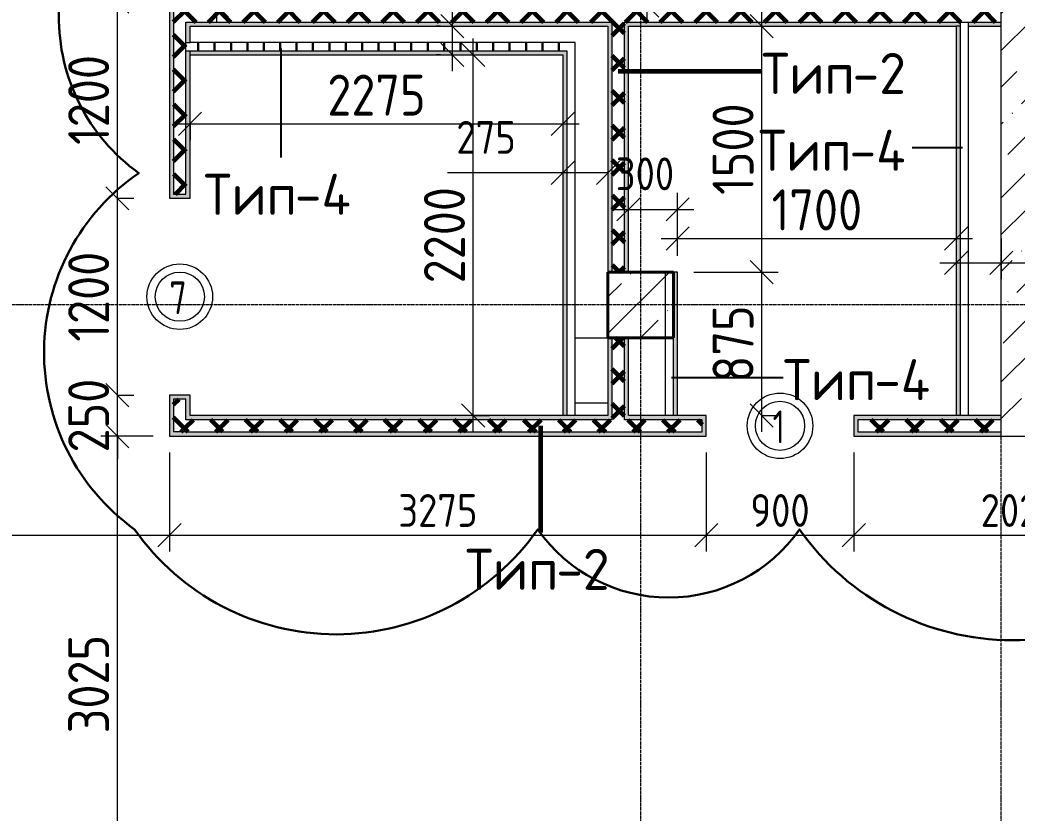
# Model space of a CAD drawing. Header units: millimetres. Extents: x -60946 to 138510, y -262288 to 24501.
# Drawn here: x 36022 to 42106, y -97643 to -92807 of the extents above; entities that cross this region are included whole.
import ezdxf

# ---------------------------------------------------------------- set-up
doc = ezdxf.new("R2010")
doc.units = ezdxf.units.MM
doc.linetypes.add('ADSK_Линия сетки', pattern=[25, 20, -2.5, 0, -2.5])
for name, color, linetype, lineweight in [('2)Тип-2', 3, 'Continuous', 60), ('Марки дверей', 7, 'Continuous', 20), ('Несущие колонны', 7, 'Continuous', 18), ('Оси', 7, 'Continuous', 9), ('Перекрытие', 7, 'Continuous', 18), ('Размеры', 7, 'Continuous', 9), ('Стены внутренние', 7, 'Continuous', 18), ('Стены наружные', 7, 'Continuous', 18), ('Стены штриховка', 7, 'Continuous', 9)]:
    doc.layers.add(name, color=color, linetype=linetype, lineweight=lineweight)
doc.layers.add('2)Тип-4', color=7, linetype='Continuous', lineweight=30, true_color=0x0080c0)
doc.styles.add('GOST Common_2', font='', dxfattribs={"width": 0.9, "height": 250})
doc.styles.add('GOST Common_3', font='', dxfattribs={"width": 0.9, "height": 200})
doc.styles.add('GOST Common_4', font='', dxfattribs={"height": 250})
doc.styles.add('GOST Common_B', font='', dxfattribs={"width": 0.8, "height": 200})
doc.styles.get('GOST Common_2').set_extended_font_data('GOST Common')
doc.styles.get('GOST Common_3').set_extended_font_data('GOST Common')
doc.styles.get('GOST Common_4').set_extended_font_data('GOST Common')
doc.styles.get('GOST Common_B').set_extended_font_data('GOST Common', bold=True)
doc.dimstyles.new('ADSK_Основной_2_0', dxfattribs={"dimscale": 304.8, "dimtxt": 201.142999, "dimasz": 0.463911, "dimexe": 0.328084, "dimexo": 0.328084, "dimgap": 0.164042, "dimtad": 1, "dimdec": 3, "dimrnd": 0.001, "dimdsep": 46, "dimtxsty": 'GOST Common_3', "dimblk1": 'OBLIQUE', "dimblk2": 'OBLIQUE', "dimsah": 1, "dimcen": 0.09, "dimdle": 0.328084, "dimazin": 2, "dimtfac": 1, "dimtdec": 4, "dimtix": 1, "dimtmove": 0, "dimatfit": 3, "dimfxl": 1, "dimtvp": 1, "dimtolj": 1, "dimtzin": 0, "dimlwd": 20, "dimlwe": 20, "dimarcsym": 2})
doc.dimstyles.new('ADSK_Основной_2_0_2', dxfattribs={"dimscale": 304.8, "dimtxt": 201.142999, "dimasz": 0.463911, "dimexe": 0.328084, "dimexo": 0.328084, "dimgap": 0.164042, "dimtad": 1, "dimdec": 3, "dimrnd": 0.001, "dimdsep": 46, "dimtxsty": 'GOST Common_3', "dimblk1": 'OBLIQUE', "dimblk2": 'OBLIQUE', "dimsah": 1, "dimcen": 0.09, "dimdle": 0.328084, "dimazin": 2, "dimtfac": 1, "dimtdec": 4, "dimtix": 1, "dimtmove": 0, "dimatfit": 3, "dimfxl": 1, "dimtvp": 1, "dimtolj": 1, "dimtzin": 0, "dimlwd": 20, "dimlwe": 20, "dimarcsym": 2})
doc.dimstyles.new('ADSK_Основной_2_0_3', dxfattribs={"dimscale": 304.8, "dimtxt": 201.142999, "dimasz": 0.463911, "dimexe": 0.328084, "dimexo": 0.328084, "dimgap": 0.164042, "dimtad": 1, "dimdec": 3, "dimrnd": 0.001, "dimdsep": 46, "dimtxsty": 'GOST Common_2', "dimblk1": 'OBLIQUE', "dimblk2": 'OBLIQUE', "dimsah": 1, "dimcen": 0.09, "dimdle": 0.328084, "dimazin": 2, "dimtfac": 1, "dimtdec": 4, "dimtix": 1, "dimtmove": 0, "dimatfit": 3, "dimfxl": 1, "dimtvp": 1, "dimtolj": 1, "dimtzin": 0, "dimlwd": 20, "dimlwe": 20, "dimarcsym": 2})
pattern_1 = [(45, (9.36, -97949.04), (-106.066, 106.066), []), (135, (9.36, -97949.04), (-106.066, -106.066), [])]

# ---------------------------------------------------------------- blocks, each defined once
blk = doc.blocks.new('ADSK_КолоннаЖБ_Прямоугольная - 400x400 мм-1807143-Кладочный план 2-го этаж')
at = {"layer": 'Несущие колонны', "lineweight": 40}
for p, q in [((-200, 200), (200, 200)), ((-200, -200), (-200, 200)), ((200, 200), (200, -200)), ((200, -200), (-200, -200))]:
    blk.add_line(p, q, dxfattribs=at)
blk = doc.blocks.new('_Oblique')
at = {"color": 0, "linetype": 'ByBlock', "lineweight": -2}
blk.add_line((-0.5, -0.5), (0.5, 0.5), dxfattribs=at)
blk = doc.blocks.new('*D4803')
at = {"layer": 'Defpoints', "color": 0, "transparency": 16777216}
for p in [(34534.4, -95119.1), (36934.4, -95344.1), (36934.4, -95947.8)]:
    blk.add_point(p, dxfattribs=at)
at = {"layer": 'Размеры', "color": 0, "lineweight": 20, "transparency": 16777216}
for p, q in [((34534.4, -95219.1), (34534.4, -96047.8)), ((36934.4, -95444.1), (36934.4, -96047.8)), ((34434.4, -95947.8), (37034.4, -95947.8))]:
    blk.add_line(p, q, dxfattribs=at)
at = {"layer": 'Размеры', "color": 0, "lineweight": 20, "transparency": 16777216, "xscale": 141.4, "yscale": 141.4, "zscale": 141.4, "rotation": 180}
blk.add_blockref('_Oblique', (34534.4, -95947.8), dxfattribs=at)
at = {"layer": 'Размеры', "color": 0, "lineweight": 20, "transparency": 16777216, "xscale": 141.4, "yscale": 141.4, "zscale": 141.4}
blk.add_blockref('_Oblique', (36934.4, -95947.8), dxfattribs=at)
at = {"layer": 'Размеры', "color": 0, "lineweight": 9, "transparency": 16777216, "insert": (35734.4, -95797.8), "char_height": 200, "width": 625.93, "attachment_point": 5, "style": 'GOST Common_3'}
blk.add_mtext('\\A1;2400', dxfattribs=at)
blk = doc.blocks.new('*D4804')
at = {"layer": 'Defpoints', "color": 0, "transparency": 16777216}
for p in [(36934.4, -95344.1), (40209.4, -95344.1), (40209.4, -95947.8)]:
    blk.add_point(p, dxfattribs=at)
at = {"layer": 'Размеры', "color": 0, "lineweight": 20, "transparency": 16777216}
for p, q in [((36934.4, -95444.1), (36934.4, -96047.8)), ((40209.4, -95444.1), (40209.4, -96047.8)), ((36834.4, -95947.8), (40309.4, -95947.8))]:
    blk.add_line(p, q, dxfattribs=at)
at = {"layer": 'Размеры', "color": 0, "lineweight": 20, "transparency": 16777216, "xscale": 141.4, "yscale": 141.4, "zscale": 141.4, "rotation": 180}
blk.add_blockref('_Oblique', (36934.4, -95947.8), dxfattribs=at)
at = {"layer": 'Размеры', "color": 0, "lineweight": 20, "transparency": 16777216, "xscale": 141.4, "yscale": 141.4, "zscale": 141.4}
blk.add_blockref('_Oblique', (40209.4, -95947.8), dxfattribs=at)
at = {"layer": 'Размеры', "color": 0, "lineweight": 9, "transparency": 16777216, "insert": (38571.9, -95797.8), "char_height": 200, "width": 605.475, "attachment_point": 5, "style": 'GOST Common_3'}
blk.add_mtext('\\A1;3275', dxfattribs=at)
blk = doc.blocks.new('*D4805')
at = {"layer": 'Defpoints', "color": 0, "transparency": 16777216}
for p in [(40209.4, -95344.1), (41109.4, -95344.1), (41109.4, -95947.8)]:
    blk.add_point(p, dxfattribs=at)
at = {"layer": 'Размеры', "color": 0, "lineweight": 20, "transparency": 16777216}
for p, q in [((40209.4, -95444.1), (40209.4, -96047.8)), ((41109.4, -95444.1), (41109.4, -96047.8)), ((40109.4, -95947.8), (41209.4, -95947.8))]:
    blk.add_line(p, q, dxfattribs=at)
at = {"layer": 'Размеры', "color": 0, "lineweight": 20, "transparency": 16777216, "xscale": 141.4, "yscale": 141.4, "zscale": 141.4, "rotation": 180}
blk.add_blockref('_Oblique', (40209.4, -95947.8), dxfattribs=at)
at = {"layer": 'Размеры', "color": 0, "lineweight": 20, "transparency": 16777216, "xscale": 141.4, "yscale": 141.4, "zscale": 141.4}
blk.add_blockref('_Oblique', (41109.4, -95947.8), dxfattribs=at)
at = {"layer": 'Размеры', "color": 0, "lineweight": 9, "transparency": 16777216, "insert": (40659.4, -95797.8), "char_height": 200, "width": 454.106, "attachment_point": 5, "style": 'GOST Common_3'}
blk.add_mtext('\\A1;900', dxfattribs=at)
blk = doc.blocks.new('*D4806')
at = {"layer": 'Defpoints', "color": 0, "transparency": 16777216}
for p in [(41109.4, -95344.1), (43134.4, -95344.1), (43134.4, -95947.8)]:
    blk.add_point(p, dxfattribs=at)
at = {"layer": 'Размеры', "color": 0, "lineweight": 20, "transparency": 16777216}
for p, q in [((41109.4, -95444.1), (41109.4, -96047.8)), ((43134.4, -95444.1), (43134.4, -96047.8)), ((41009.4, -95947.8), (43234.4, -95947.8))]:
    blk.add_line(p, q, dxfattribs=at)
at = {"layer": 'Размеры', "color": 0, "lineweight": 20, "transparency": 16777216, "xscale": 141.4, "yscale": 141.4, "zscale": 141.4, "rotation": 180}
blk.add_blockref('_Oblique', (41109.4, -95947.8), dxfattribs=at)
at = {"layer": 'Размеры', "color": 0, "lineweight": 20, "transparency": 16777216, "xscale": 141.4, "yscale": 141.4, "zscale": 141.4}
blk.add_blockref('_Oblique', (43134.4, -95947.8), dxfattribs=at)
at = {"layer": 'Размеры', "color": 0, "lineweight": 9, "transparency": 16777216, "insert": (42121.9, -95797.8), "char_height": 200, "width": 605.475, "attachment_point": 5, "style": 'GOST Common_3'}
blk.add_mtext('\\A1;2025', dxfattribs=at)
blk = doc.blocks.new('*D4988')
at = {"layer": 'Defpoints', "color": 0, "transparency": 16777216}
for p in [(37223.6, -91444.1), (38284.4, -91444.1), (37301.7, -92719.1)]:
    blk.add_point(p, dxfattribs=at)
at = {"layer": 'Размеры', "color": 0, "lineweight": 20, "transparency": 16777216}
for p, q in [((37223.6, -91344.1), (37223.6, -91755.1)), ((38184.4, -91444.1), (37123.6, -91444.1)), ((37223.6, -92819.1), (37223.6, -92455.1)), ((37201.7, -92719.1), (37123.6, -92719.1))]:
    blk.add_line(p, q, dxfattribs=at)
at = {"layer": 'Размеры', "color": 0, "lineweight": 20, "transparency": 16777216, "xscale": 141.4, "yscale": 141.4, "zscale": 141.4}
for p, rotation in [((37223.6, -91444.1), 90), ((37223.6, -92719.1), 270)]:
    blk.add_blockref('_Oblique', p, dxfattribs=dict(at, rotation=rotation))
at = {"layer": 'Размеры', "color": 0, "lineweight": 9, "transparency": 16777216, "insert": (37090.3, -92385.3), "char_height": 200, "width": 560.473, "attachment_point": 1, "rotation": 90, "line_spacing_factor": 1.022761, "style": 'GOST Common_3'}
blk.add_mtext('\\A1;1275', dxfattribs=at)
blk = doc.blocks.new('*D4992')
at = {"layer": 'Defpoints', "color": 0, "transparency": 16777216}
for p in [(37059.4, -93339.8), (39334.4, -93339.8), (39334.4, -93439.8)]:
    blk.add_point(p, dxfattribs=at)
at = {"layer": 'Размеры', "color": 0, "lineweight": 20, "transparency": 16777216}
for p, q in [((36959.4, -93439.8), (39434.4, -93439.8)), ((37059.4, -93439.8), (37059.4, -93539.8)), ((39334.4, -93439.8), (39334.4, -93539.8))]:
    blk.add_line(p, q, dxfattribs=at)
at = {"layer": 'Размеры', "color": 0, "lineweight": 20, "transparency": 16777216, "xscale": 141.4, "yscale": 141.4, "zscale": 141.4, "rotation": 180}
blk.add_blockref('_Oblique', (37059.4, -93439.8), dxfattribs=at)
at = {"layer": 'Размеры', "color": 0, "lineweight": 20, "transparency": 16777216, "xscale": 141.4, "yscale": 141.4, "zscale": 141.4}
blk.add_blockref('_Oblique', (39334.4, -93439.8), dxfattribs=at)
at = {"layer": 'Размеры', "color": 0, "lineweight": 9, "transparency": 16777216, "insert": (38196.9, -93264.8), "char_height": 250, "width": 605.475, "attachment_point": 5, "style": 'GOST Common_2'}
blk.add_mtext('\\A1;2275', dxfattribs=at)
blk = doc.blocks.new('*D4993')
at = {"layer": 'Defpoints', "color": 0, "transparency": 16777216}
for p in [(39334.4, -93339.8), (39609.4, -93339.8), (39609.4, -93739.2)]:
    blk.add_point(p, dxfattribs=at)
at = {"layer": 'Размеры', "color": 0, "lineweight": 20, "transparency": 16777216}
for p, q in [((39334.4, -93439.8), (39334.4, -93839.2)), ((39609.4, -93439.8), (39609.4, -93839.2)), ((39334.4, -93739.2), (38630.1, -93739.2)), ((39609.4, -93739.2), (39234.4, -93739.2))]:
    blk.add_line(p, q, dxfattribs=at)
at = {"layer": 'Размеры', "color": 0, "lineweight": 20, "transparency": 16777216, "xscale": 141.4, "yscale": 141.4, "zscale": 141.4, "rotation": 180}
blk.add_blockref('_Oblique', (39334.4, -93739.2), dxfattribs=at)
at = {"layer": 'Размеры', "color": 0, "lineweight": 20, "transparency": 16777216, "xscale": 141.4, "yscale": 141.4, "zscale": 141.4}
blk.add_blockref('_Oblique', (39609.4, -93739.2), dxfattribs=at)
at = {"layer": 'Размеры', "color": 0, "lineweight": 9, "transparency": 16777216, "insert": (38684.5, -93422.5), "char_height": 200, "width": 454.106, "attachment_point": 1, "line_spacing_factor": 1.022761, "style": 'GOST Common_3'}
blk.add_mtext('\\A1;275', dxfattribs=at)
blk = doc.blocks.new('*D4994')
at = {"layer": 'Defpoints', "color": 0, "transparency": 16777216}
for p in [(38686.8, -93019.1), (38786.8, -93019.1), (38686.8, -95219.1)]:
    blk.add_point(p, dxfattribs=at)
at = {"layer": 'Размеры', "color": 0, "lineweight": 20, "transparency": 16777216}
for p, q in [((38786.8, -95319.1), (38786.8, -92919.1)), ((38786.8, -93019.1), (38886.8, -93019.1)), ((38786.8, -95219.1), (38886.8, -95219.1))]:
    blk.add_line(p, q, dxfattribs=at)
at = {"layer": 'Размеры', "color": 0, "lineweight": 20, "transparency": 16777216, "xscale": 141.4, "yscale": 141.4, "zscale": 141.4}
for p, rotation in [((38786.8, -93019.1), 90), ((38786.8, -95219.1), 270)]:
    blk.add_blockref('_Oblique', p, dxfattribs=dict(at, rotation=rotation))
at = {"layer": 'Размеры', "color": 0, "lineweight": 9, "transparency": 16777216, "insert": (38611.8, -94119.1), "char_height": 250, "width": 605.475, "attachment_point": 5, "rotation": 90, "style": 'GOST Common_2'}
blk.add_mtext('\\A1;2200', dxfattribs=at)
blk = doc.blocks.new('*D4995')
at = {"layer": 'Defpoints', "color": 0, "transparency": 16777216}
for p in [(38660.3, -92844.1), (38686.8, -92844.1), (38686.8, -93019.1)]:
    blk.add_point(p, dxfattribs=at)
at = {"layer": 'Размеры', "color": 0, "lineweight": 20, "transparency": 16777216}
for p, q in [((38660.3, -92844.1), (38660.3, -92416.1)), ((38586.8, -92844.1), (38560.3, -92844.1)), ((38660.3, -93119.1), (38660.3, -92844.1)), ((38586.8, -93019.1), (38560.3, -93019.1))]:
    blk.add_line(p, q, dxfattribs=at)
at = {"layer": 'Размеры', "color": 0, "lineweight": 20, "transparency": 16777216, "xscale": 141.4, "yscale": 141.4, "zscale": 141.4}
for p, rotation in [((38660.3, -92844.1), 90), ((38660.3, -93019.1), 270)]:
    blk.add_blockref('_Oblique', p, dxfattribs=dict(at, rotation=rotation))
at = {"layer": 'Размеры', "color": 0, "lineweight": 9, "transparency": 16777216, "insert": (38791.3, -92437.3), "char_height": 200, "width": 409.104, "attachment_point": 1, "rotation": 90, "line_spacing_factor": 1.022761, "style": 'GOST Common_3'}
blk.add_mtext('\\A1;175', dxfattribs=at)
blk = doc.blocks.new('*D4996')
at = {"layer": 'Defpoints', "color": 0, "transparency": 16777216}
for p in [(40034.4, -94344.1), (40547.7, -94344.1), (40447.7, -95219.1)]:
    blk.add_point(p, dxfattribs=at)
at = {"layer": 'Размеры', "color": 0, "lineweight": 20, "transparency": 16777216}
for p, q in [((40547.7, -95319.1), (40547.7, -94244.1)), ((40134.4, -94344.1), (40647.7, -94344.1)), ((40547.7, -95219.1), (40647.7, -95219.1))]:
    blk.add_line(p, q, dxfattribs=at)
at = {"layer": 'Размеры', "color": 0, "lineweight": 20, "transparency": 16777216, "xscale": 141.4, "yscale": 141.4, "zscale": 141.4}
for p, rotation in [((40547.7, -94344.1), 90), ((40547.7, -95219.1), 270)]:
    blk.add_blockref('_Oblique', p, dxfattribs=dict(at, rotation=rotation))
at = {"layer": 'Размеры', "color": 0, "lineweight": 9, "transparency": 16777216, "insert": (40372.7, -94781.6), "char_height": 250, "width": 454.106, "attachment_point": 5, "rotation": 90, "style": 'GOST Common_2'}
blk.add_mtext('\\A1;875', dxfattribs=at)
blk = doc.blocks.new('*D4997')
at = {"layer": 'Defpoints', "color": 0, "transparency": 16777216}
for p in [(40447.7, -92844.1), (40547.7, -92844.1), (40034.4, -94344.1)]:
    blk.add_point(p, dxfattribs=at)
at = {"layer": 'Размеры', "color": 0, "lineweight": 20, "transparency": 16777216}
for p, q in [((40547.7, -94444.1), (40547.7, -92744.1)), ((40547.7, -92844.1), (40647.7, -92844.1)), ((40134.4, -94344.1), (40647.7, -94344.1))]:
    blk.add_line(p, q, dxfattribs=at)
at = {"layer": 'Размеры', "color": 0, "lineweight": 20, "transparency": 16777216, "xscale": 141.4, "yscale": 141.4, "zscale": 141.4}
for p, rotation in [((40547.7, -92844.1), 90), ((40547.7, -94344.1), 270)]:
    blk.add_blockref('_Oblique', p, dxfattribs=dict(at, rotation=rotation))
at = {"layer": 'Размеры', "color": 0, "lineweight": 9, "transparency": 16777216, "insert": (40372.7, -93594.1), "char_height": 250, "width": 560.473, "attachment_point": 5, "rotation": 90, "style": 'GOST Common_2'}
blk.add_mtext('\\A1;1500', dxfattribs=at)
blk = doc.blocks.new('*D4998')
at = {"layer": 'Defpoints', "color": 0, "transparency": 16777216}
for p in [(40034.4, -93961.8), (39734.4, -94039.8), (40034.4, -94344.1)]:
    blk.add_point(p, dxfattribs=at)
at = {"layer": 'Размеры', "color": 0, "lineweight": 20, "transparency": 16777216}
for p, q in [((39734.4, -93939.8), (39734.4, -93861.8)), ((40034.4, -94244.1), (40034.4, -93861.8)), ((39634.4, -93961.8), (40134.4, -93961.8))]:
    blk.add_line(p, q, dxfattribs=at)
at = {"layer": 'Размеры', "color": 0, "lineweight": 20, "transparency": 16777216, "xscale": 141.4, "yscale": 141.4, "zscale": 141.4, "rotation": 180}
blk.add_blockref('_Oblique', (39734.4, -93961.8), dxfattribs=at)
at = {"layer": 'Размеры', "color": 0, "lineweight": 20, "transparency": 16777216, "xscale": 141.4, "yscale": 141.4, "zscale": 141.4}
blk.add_blockref('_Oblique', (40034.4, -93961.8), dxfattribs=at)
at = {"layer": 'Размеры', "color": 0, "lineweight": 9, "transparency": 16777216, "insert": (39657.3, -93645.1), "char_height": 200, "width": 454.106, "attachment_point": 1, "line_spacing_factor": 1.022761, "style": 'GOST Common_3'}
blk.add_mtext('\\A1;300', dxfattribs=at)
blk = doc.blocks.new('*D4999')
at = {"layer": 'Defpoints', "color": 0, "transparency": 16777216}
for p in [(41734.4, -94039.8), (41734.4, -94139.8), (40034.4, -94344.1)]:
    blk.add_point(p, dxfattribs=at)
at = {"layer": 'Размеры', "color": 0, "lineweight": 20, "transparency": 16777216}
for p, q in [((40034.4, -94244.1), (40034.4, -94039.8)), ((39934.4, -94139.8), (41834.4, -94139.8)), ((41734.4, -94139.8), (41734.4, -94239.8))]:
    blk.add_line(p, q, dxfattribs=at)
at = {"layer": 'Размеры', "color": 0, "lineweight": 20, "transparency": 16777216, "xscale": 141.4, "yscale": 141.4, "zscale": 141.4, "rotation": 180}
blk.add_blockref('_Oblique', (40034.4, -94139.8), dxfattribs=at)
at = {"layer": 'Размеры', "color": 0, "lineweight": 20, "transparency": 16777216, "xscale": 141.4, "yscale": 141.4, "zscale": 141.4}
blk.add_blockref('_Oblique', (41734.4, -94139.8), dxfattribs=at)
at = {"layer": 'Размеры', "color": 0, "lineweight": 9, "transparency": 16777216, "insert": (40884.4, -93964.8), "char_height": 250, "width": 560.473, "attachment_point": 5, "style": 'GOST Common_2'}
blk.add_mtext('\\A1;1700', dxfattribs=at)
blk = doc.blocks.new('*D5000')
at = {"layer": 'Defpoints', "color": 0, "transparency": 16777216}
for p in [(41734.4, -94039.8), (42009.4, -94039.8), (42009.4, -94287.5)]:
    blk.add_point(p, dxfattribs=at)
at = {"layer": 'Размеры', "color": 0, "lineweight": 20, "transparency": 16777216}
for p, q in [((41734.4, -94139.8), (41734.4, -94387.5)), ((42009.4, -94139.8), (42009.4, -94387.5)), ((41634.4, -94287.5), (42009.4, -94287.5)), ((42009.4, -94287.5), (42799.4, -94287.5))]:
    blk.add_line(p, q, dxfattribs=at)
at = {"layer": 'Размеры', "color": 0, "lineweight": 20, "transparency": 16777216, "xscale": 141.4, "yscale": 141.4, "zscale": 141.4, "rotation": 180}
blk.add_blockref('_Oblique', (41734.4, -94287.5), dxfattribs=at)
at = {"layer": 'Размеры', "color": 0, "lineweight": 20, "transparency": 16777216, "xscale": 141.4, "yscale": 141.4, "zscale": 141.4}
blk.add_blockref('_Oblique', (42009.4, -94287.5), dxfattribs=at)
at = {"layer": 'Размеры', "color": 0, "lineweight": 9, "transparency": 16777216, "insert": (42290.9, -93970.9), "char_height": 200, "width": 454.106, "attachment_point": 1, "line_spacing_factor": 1.022761, "style": 'GOST Common_3'}
blk.add_mtext('\\A1;275', dxfattribs=at)
blk = doc.blocks.new('*D5001')
at = {"layer": 'Defpoints', "color": 0, "transparency": 16777216}
for p in [(36615.9, -95344.1), (36934.4, -95344.1), (36515.9, -98369.1)]:
    blk.add_point(p, dxfattribs=at)
at = {"layer": 'Размеры', "color": 0, "lineweight": 20, "transparency": 16777216}
for p, q in [((36615.9, -98469.1), (36615.9, -95244.1)), ((36834.4, -95344.1), (36515.9, -95344.1)), ((36615.9, -98369.1), (36715.9, -98369.1))]:
    blk.add_line(p, q, dxfattribs=at)
at = {"layer": 'Размеры', "color": 0, "lineweight": 20, "transparency": 16777216, "xscale": 141.4, "yscale": 141.4, "zscale": 141.4}
for p, rotation in [((36615.9, -95344.1), 90), ((36615.9, -98369.1), 270)]:
    blk.add_blockref('_Oblique', p, dxfattribs=dict(at, rotation=rotation))
at = {"layer": 'Размеры', "color": 0, "lineweight": 9, "transparency": 16777216, "insert": (36440.9, -96856.6), "char_height": 250, "width": 605.475, "attachment_point": 5, "rotation": 90, "style": 'GOST Common_2'}
blk.add_mtext('\\A1;3025', dxfattribs=at)
blk = doc.blocks.new('*D5002')
at = {"layer": 'Defpoints', "color": 0, "transparency": 16777216}
for p in [(36515.9, -95094.1), (36615.9, -95094.1), (36934.4, -95344.1)]:
    blk.add_point(p, dxfattribs=at)
at = {"layer": 'Размеры', "color": 0, "lineweight": 20, "transparency": 16777216}
for p, q in [((36615.9, -95094.1), (36615.9, -94952.7)), ((36615.9, -95094.1), (36715.9, -95094.1)), ((36615.9, -95344.1), (36615.9, -95094.1)), ((36834.4, -95344.1), (36515.9, -95344.1)), ((36615.9, -95344.1), (36615.9, -95485.5))]:
    blk.add_line(p, q, dxfattribs=at)
at = {"layer": 'Размеры', "color": 0, "lineweight": 20, "transparency": 16777216, "xscale": 141.4, "yscale": 141.4, "zscale": 141.4}
for p, rotation in [((36615.9, -95094.1), 270), ((36615.9, -95344.1), 90)]:
    blk.add_blockref('_Oblique', p, dxfattribs=dict(at, rotation=rotation))
at = {"layer": 'Размеры', "color": 0, "lineweight": 9, "transparency": 16777216, "insert": (36440.9, -95219.1), "char_height": 250, "width": 454.106, "attachment_point": 5, "rotation": 90, "style": 'GOST Common_2'}
blk.add_mtext('\\A1;250', dxfattribs=at)
blk = doc.blocks.new('*D5003')
at = {"layer": 'Defpoints', "color": 0, "transparency": 16777216}
for p in [(36515.9, -93894.1), (36615.9, -93894.1), (36515.9, -95094.1)]:
    blk.add_point(p, dxfattribs=at)
at = {"layer": 'Размеры', "color": 0, "lineweight": 20, "transparency": 16777216}
for p, q in [((36615.9, -95194.1), (36615.9, -93794.1)), ((36615.9, -93894.1), (36715.9, -93894.1)), ((36615.9, -95094.1), (36715.9, -95094.1))]:
    blk.add_line(p, q, dxfattribs=at)
at = {"layer": 'Размеры', "color": 0, "lineweight": 20, "transparency": 16777216, "xscale": 141.4, "yscale": 141.4, "zscale": 141.4}
for p, rotation in [((36615.9, -93894.1), 90), ((36615.9, -95094.1), 270)]:
    blk.add_blockref('_Oblique', p, dxfattribs=dict(at, rotation=rotation))
at = {"layer": 'Размеры', "color": 0, "lineweight": 9, "transparency": 16777216, "insert": (36440.9, -94494.1), "char_height": 250, "width": 560.473, "attachment_point": 5, "rotation": 90, "style": 'GOST Common_2'}
blk.add_mtext('\\A1;1200', dxfattribs=at)
blk = doc.blocks.new('*D5004')
at = {"layer": 'Defpoints', "color": 0, "transparency": 16777216}
for p in [(36515.9, -92694.1), (36615.9, -92694.1), (36515.9, -93894.1)]:
    blk.add_point(p, dxfattribs=at)
at = {"layer": 'Размеры', "color": 0, "lineweight": 20, "transparency": 16777216}
for p, q in [((36615.9, -93994.1), (36615.9, -92594.1)), ((36615.9, -92694.1), (36715.9, -92694.1)), ((36615.9, -93894.1), (36715.9, -93894.1))]:
    blk.add_line(p, q, dxfattribs=at)
at = {"layer": 'Размеры', "color": 0, "lineweight": 20, "transparency": 16777216, "xscale": 141.4, "yscale": 141.4, "zscale": 141.4}
for p, rotation in [((36615.9, -92694.1), 90), ((36615.9, -93894.1), 270)]:
    blk.add_blockref('_Oblique', p, dxfattribs=dict(at, rotation=rotation))
at = {"layer": 'Размеры', "color": 0, "lineweight": 9, "transparency": 16777216, "insert": (36440.9, -93294.1), "char_height": 250, "width": 560.473, "attachment_point": 5, "rotation": 90, "style": 'GOST Common_2'}
blk.add_mtext('\\A1;1200', dxfattribs=at)
blk = doc.blocks.new('*D5009')
at = {"layer": 'Defpoints', "color": 0, "transparency": 16777216}
for p in [(39384.4, -92544.1), (39849.5, -92544.1), (39747.7, -92719.1)]:
    blk.add_point(p, dxfattribs=at)
at = {"layer": 'Размеры', "color": 0, "lineweight": 20, "transparency": 16777216}
for p, q in [((39849.5, -92544.1), (39849.5, -92402.7)), ((39484.4, -92544.1), (39949.5, -92544.1)), ((39849.5, -92819.1), (39849.5, -92544.1)), ((39847.7, -92719.1), (39949.5, -92719.1))]:
    blk.add_line(p, q, dxfattribs=at)
at = {"layer": 'Размеры', "color": 0, "lineweight": 20, "transparency": 16777216, "xscale": 141.4, "yscale": 141.4, "zscale": 141.4}
for p, rotation in [((39849.5, -92544.1), 90), ((39849.5, -92719.1), 270)]:
    blk.add_blockref('_Oblique', p, dxfattribs=dict(at, rotation=rotation))
at = {"layer": 'Размеры', "color": 0, "lineweight": 9, "transparency": 16777216, "insert": (39980.5, -92423.9), "char_height": 200, "width": 409.104, "attachment_point": 1, "rotation": 90, "line_spacing_factor": 1.022761, "style": 'GOST Common_3'}
blk.add_mtext('\\A1;175', dxfattribs=at)
blk = doc.blocks.new('М_двери1 - Марка экземпляра 2-3719212-Кладочный план 2-го этаж')
at = {"layer": 'Марки дверей'}
for radius in [2, 1.5]:
    blk.add_circle((0, 0), radius, dxfattribs=at)

msp = doc.modelspace()

# ---------------------------------------------------------------- hatches: boundary and pattern name
at = {"layer": '2)Тип-2'}
h = msp.add_hatch(color=256, dxfattribs=at)
h.paths.add_polyline_path([(36934.3615, -95344.0666), (37034.3615, -95344.0666), (37034.3615, -95319.0666), (36959.3615, -95319.0666), (36959.3615, -95119.0666), (36934.3615, -95119.0666)])
h.paths.add_polyline_path([(36959.3615, -93869.0666), (36959.3615, -92719.0666), (36934.3615, -92719.0666), (36934.3615, -93869.0666)])
h.paths.add_polyline_path([(36959.3615, -91769.0666), (36959.3615, -89894.0666), (36934.3615, -89894.0666), (36934.3615, -91769.0666)])
h.paths.add_polyline_path([(36959.3615, -88944.0666), (36959.3615, -88594.0666), (36934.3615, -88594.0666), (36934.3615, -88944.0666)])
h = msp.add_hatch(color=256, dxfattribs=at)
h.paths.add_polyline_path([(37034.3615, -95344.0666), (37059.3615, -95344.0666), (37059.3615, -95319.0666), (37034.3615, -95319.0666)])
h.paths.add_polyline_path([(37059.3615, -95244.0666), (37059.3615, -95094.0666), (36934.3615, -95094.0666), (36934.3615, -95119.0666), (37034.3615, -95119.0666), (37034.3615, -95244.0666)])
h.paths.add_polyline_path([(37059.3615, -93894.0666), (37059.3615, -92994.0666), (37034.3615, -92994.0666), (37034.3615, -93869.0666), (36934.3615, -93869.0666), (36934.3615, -93894.0666)])
h.paths.add_polyline_path([(37034.3615, -92944.0666), (37059.3615, -92944.0666), (37059.3615, -92819.0666), (37034.3615, -92819.0666), (37034.3615, -92883.136)])
h.paths.add_polyline_path([(37059.3615, -92744.0666), (37059.3615, -92694.0666), (36934.3615, -92694.0666), (36934.3615, -92719.0666), (37034.3615, -92719.0666), (37034.3615, -92744.0666)])
h.paths.add_polyline_path([(37059.3615, -91794.0666), (37059.3615, -91244.0666), (37034.3615, -91244.0666), (37034.3615, -91769.0666), (36934.3615, -91769.0666), (36934.3615, -91794.0666)])
h.paths.add_polyline_path([(37034.3615, -91169.0666), (37059.3615, -91169.0666), (37059.3615, -89869.0666), (36934.3615, -89869.0666), (36934.3615, -89894.0666), (37034.3615, -89894.0666), (37034.3615, -90009.0608)])
h.paths.add_polyline_path([(36934.3615, -88969.0666), (37059.3615, -88969.0666), (37059.3615, -88594.0666), (37034.3615, -88594.0666), (37034.3615, -88944.0666), (36934.3615, -88944.0666)])
h = msp.add_hatch(dxfattribs=at)
h.set_pattern_fill('FP_4', color=256, style=0, pattern_type=2)
h.set_pattern_definition(pattern_1)
h.paths.add_polyline_path([(37034.3615, -95319.0666), (37034.3615, -95119.0666), (36959.3615, -95119.0666), (36959.3615, -95319.0666)])
h.paths.add_polyline_path([(36959.3615, -93869.0666), (37034.3615, -93869.0666), (37034.3615, -92719.0666), (36959.3615, -92719.0666), (36959.3615, -92883.136)])
h.paths.add_polyline_path([(37034.3615, -91769.0666), (37034.3615, -89894.0666), (36959.3615, -89894.0666), (36959.3615, -91769.0666)])
h.paths.add_polyline_path([(37034.3615, -88944.0666), (37034.3615, -88594.0666), (36959.3615, -88594.0666), (36959.3615, -88944.0666)])
h = msp.add_hatch(dxfattribs=at)
h.set_pattern_fill('FP_4', color=256, style=0, pattern_type=2)
h.set_pattern_definition(pattern_1)
h.paths.add_polyline_path([(41848.5876, -92819.0666), (42009.3615, -92819.0666), (42009.3615, -92744.0666), (37034.3615, -92744.0666), (37034.3615, -92819.0666), (41809.3615, -92819.0666)])
h = msp.add_hatch(color=256, dxfattribs=at)
h.paths.add_polyline_path([(37059.3615, -92844.0666), (39634.3615, -92844.0666), (39634.3615, -92819.0666), (37059.3615, -92819.0666)])
h.paths.add_polyline_path([(42009.3615, -92844.0666), (42009.3615, -92819.0666), (41809.3615, -92819.0666), (41809.3615, -92844.0666), (41848.5876, -92844.0666)])
h.paths.add_polyline_path([(41734.3615, -92844.0666), (41759.3615, -92844.0666), (41759.3615, -92819.0666), (39709.3615, -92819.0666), (39709.3615, -92844.0666), (40400.7813, -92844.0666)])
h = msp.add_hatch(dxfattribs=at)
h.set_pattern_fill('FP_4', color=256, style=0, pattern_type=2)
h.set_pattern_definition(pattern_1)
h.paths.add_polyline_path([(39634.3615, -95244.0666), (39709.3615, -95244.0666), (39709.3615, -94744.0666), (39634.3615, -94744.0666), (39634.3615, -95219.0666)])
h.paths.add_polyline_path([(39709.3615, -94344.0666), (39709.3615, -92819.0666), (39634.3615, -92819.0666), (39634.3615, -94344.0666), (39676.8781, -94344.0666)])
h = msp.add_hatch(color=256, dxfattribs=at)
h.paths.add_polyline_path([(39634.3615, -95219.0666), (39634.3615, -94744.0666), (39609.3615, -94744.0666), (39609.3615, -95219.0666)])
h.paths.add_polyline_path([(39609.3615, -94344.0666), (39634.3615, -94344.0666), (39634.3615, -92844.0666), (39609.3615, -92844.0666), (39609.3615, -94320.1736)])
h = msp.add_hatch(color=256, dxfattribs=at)
h.paths.add_polyline_path([(39734.3615, -95219.0666), (39734.3615, -94744.0666), (39709.3615, -94744.0666), (39709.3615, -95219.0666)])
h.paths.add_polyline_path([(39734.3615, -94344.0666), (39734.3615, -92844.0666), (39709.3615, -92844.0666), (39709.3615, -94344.0666)])
h = msp.add_hatch(dxfattribs=at)
h.set_pattern_fill('FP_4', color=256, style=0, pattern_type=2)
h.set_pattern_definition(pattern_1)
h.paths.add_polyline_path([(39676.8781, -95319.0666), (40184.3615, -95319.0666), (40184.3615, -95244.0666), (37034.3615, -95244.0666), (37034.3615, -95319.0666), (38952.975, -95319.0666)])
h.paths.add_polyline_path([(42009.3615, -95319.0666), (42009.3615, -95244.0666), (41134.3615, -95244.0666), (41134.3615, -95319.0666), (41848.5876, -95319.0666)])
h = msp.add_hatch(color=256, dxfattribs=at)
h.paths.add_polyline_path([(40184.3615, -95344.0666), (40209.3615, -95344.0666), (40209.3615, -95219.0666), (39709.3615, -95219.0666), (39709.3615, -95244.0666), (40184.3615, -95244.0666), (40184.3615, -95319.0666)])
h.paths.add_polyline_path([(41109.3615, -95344.0666), (41134.3615, -95344.0666), (41134.3615, -95244.0666), (42009.3615, -95244.0666), (42009.3615, -95219.0666), (41109.3615, -95219.0666)])
h.paths.add_polyline_path([(39634.3615, -95244.0666), (39634.3615, -95219.0666), (37059.3615, -95219.0666), (37059.3615, -95244.0666), (38952.975, -95244.0666)])
h = msp.add_hatch(color=256, dxfattribs=at)
h.paths.add_polyline_path([(41848.5876, -95344.0666), (42009.3615, -95344.0666), (42009.3615, -95319.0666), (41134.3615, -95319.0666), (41134.3615, -95344.0666)])
h.paths.add_polyline_path([(38952.975, -95344.0666), (40184.3615, -95344.0666), (40184.3615, -95319.0666), (37059.3615, -95319.0666), (37059.3615, -95344.0666), (37505.1687, -95344.0666)])
at = {"layer": '2)Тип-4', "true_color": 0x0080c0, "transparency": 33554687}
for points in [[(41734.3615, -95219.0666), (41759.3615, -95219.0666), (41759.3615, -92844.0666), (41734.3615, -92844.0666), (41734.3615, -92883.136)], [(39359.3615, -93019.0666), (39359.3615, -92994.0666), (37059.3615, -92994.0666), (37059.3615, -93019.0666), (39334.3615, -93019.0666)], [(39359.3615, -95219.0666), (39359.3615, -93019.0666), (39334.3615, -93019.0666), (39334.3615, -95219.0666)], [(40034.3615, -95219.0666), (40034.3615, -94344.0666), (40009.3615, -94344.0666), (40009.3615, -95219.0666)]]:
    msp.add_hatch(color=142, dxfattribs=at).paths.add_polyline_path(points)
h = msp.add_hatch(dxfattribs=at)
h.set_pattern_fill('FP_6', color=142, style=0, pattern_type=2)
h.set_pattern_definition([(90, (9.36, -97949.04), (-100, 6e-15), [])])
h.paths.add_polyline_path([(39409.3615, -92994.0666), (39409.3615, -92944.0666), (37034.3615, -92944.0666), (37034.3615, -92994.0666), (39359.3615, -92994.0666)])
at = {"layer": 'Несущие колонны', "lineweight": 9}
h = msp.add_hatch(dxfattribs=at)
h.set_pattern_fill('FP_1', color=256, style=0, pattern_type=2)
h.set_pattern_definition([(45, (9.36, -97949.04), (-224.5064, 224.5064), []), (45, (233.87, -97949.04), (-224.5064, 224.5064), [396.875, -79.375, 3.353, -76.022])])
h.paths.add_polyline_path([(40009.3615, -94744.0666), (40009.3615, -94344.0666), (39609.3615, -94344.0666), (39609.3615, -94744.0666), (39734.3615, -94744.0666)])
at = {"layer": 'Стены наружные', "lineweight": 9}
h = msp.add_hatch(dxfattribs=at)
h.set_pattern_fill('FP_2', color=256, style=0, pattern_type=2)
h.set_pattern_definition([(45, (9.36, -97949.04), (84.18955, 308.69595), [396.875, -79.375, 3.353, -76.022])])
h.paths.add_polyline_path([(42009.3615, -95344.0666), (42209.3615, -95344.0666), (42209.3615, -86744.0666), (42009.3615, -86744.0666), (42009.3615, -95319.0666)])

# ---------------------------------------------------------------- linework, layer by layer
at = {"layer": '2)Тип-2'}
for p, q in [((39671.8615, -93118.4377), (40546.5189, -93118.4377)), ((39198.5643, -95281.5666), (39198.5643, -95931.1505))]:
    msp.add_line(p, q, dxfattribs=at)
at = {"layer": '2)Тип-4', "lineweight": 25}
for p, q in [((37612.7833, -92981.5666), (37612.7833, -93644.447)), ((41771.8615, -93587.3079), (41466.5189, -93587.3079)), ((39996.8615, -94986.2259), (40678.0111, -94986.2259))]:
    msp.add_line(p, q, dxfattribs=at)
at = {"layer": '2)Тип-4', "color": 5}
msp.add_lwpolyline([(36721.5652, -95913.0446, -0.52056705), (36746.9838, -93740.5697, -0.52056705), (36769.4131, -91823.5803, -0.52056705), (36786.243, -90385.1659, -0.52056705), (37546.1562, -88676.3878, -0.52056705), (39198.5468, -88676.3878, -0.52056705), (41119.8464, -88676.3878, -0.52056705), (43462.9436, -88869.9878, -0.52056705), (43434.7444, -91280.1159, -0.52056705), (43411.3125, -93282.7912, -0.52056705), (43374.3872, -95913.0446, -0.52056705), (40778.601, -95913.0446, -0.52056705), (39180.8695, -95913.0446, -0.52056705)], format="xyb", close=True, dxfattribs=at)
at = {"layer": 'Несущие колонны', "lineweight": 9}
for p, q in [((39634.3615, -94344.0666), (39609.3615, -94344.0666)), ((39609.3615, -94344.0666), (39609.3615, -94744.0666)), ((39709.3615, -94344.0666), (39634.3615, -94344.0666)), ((39734.3615, -94344.0666), (39709.3615, -94344.0666)), ((40009.3615, -94344.0666), (39734.3615, -94344.0666)), ((40009.3615, -94744.0666), (40009.3615, -94344.0666)), ((39609.3615, -94744.0666), (39634.3615, -94744.0666)), ((39634.3615, -94744.0666), (39709.3615, -94744.0666)), ((39709.3615, -94744.0666), (39734.3615, -94744.0666)), ((39734.3615, -94744.0666), (40009.3615, -94744.0666))]:
    msp.add_line(p, q, dxfattribs=at)
at = {"layer": 'Оси', "linetype": 'ADSK_Линия сетки', "lineweight": 5}
for p, q in [((39809.3615, -108922.9178), (39809.3615, -87921.5904)), ((42009.3615, -108922.9178), (42009.3615, -87921.5904)), ((62525.08, -94544.0666), (-25230.7352, -94544.0666))]:
    msp.add_line(p, q, dxfattribs=at)
at = {"layer": 'Перекрытие'}
for p, q in [((39409.3615, -94744.0666), (39609.3615, -94744.0666)), ((39609.3615, -95144.0666), (39409.3615, -95144.0666))]:
    msp.add_line(p, q, dxfattribs=at)
at = {"layer": 'Стены внутренние', "lineweight": 5}
for p, q in [((36934.3615, -92694.0666), (36934.3615, -93894.0666)), ((37059.3615, -92944.0666), (37059.3615, -92844.0666)), ((37059.3615, -92844.0666), (39609.3615, -92844.0666)), ((39609.3615, -92844.0666), (39609.3615, -94344.0666)), ((39734.3615, -92844.0666), (41734.3615, -92844.0666)), ((39734.3615, -94344.0666), (39734.3615, -92844.0666)), ((41734.3615, -92844.0666), (41734.3615, -95219.0666)), ((41809.3615, -92844.0666), (42009.3615, -92844.0666)), ((41809.3615, -95219.0666), (41809.3615, -92844.0666)), ((39409.3615, -92944.0666), (37059.3615, -92944.0666)), ((39409.3615, -95219.0666), (39409.3615, -92944.0666)), ((37059.3615, -93894.0666), (37059.3615, -93019.0666)), ((37059.3615, -93019.0666), (39334.3615, -93019.0666)), ((39334.3615, -93019.0666), (39334.3615, -95219.0666)), ((36934.3615, -93894.0666), (37059.3615, -93894.0666)), ((39609.3615, -94344.0666), (39734.3615, -94344.0666)), ((39959.3615, -94344.0666), (39959.3615, -95219.0666)), ((40034.3615, -94344.0666), (39959.3615, -94344.0666)), ((40034.3615, -95219.0666), (40034.3615, -94344.0666)), ((39609.3615, -94744.0666), (39609.3615, -95219.0666)), ((39734.3615, -94744.0666), (39609.3615, -94744.0666)), ((39734.3615, -95219.0666), (39734.3615, -94744.0666)), ((36934.3615, -95094.0666), (36934.3615, -95344.0666)), ((37059.3615, -95094.0666), (36934.3615, -95094.0666)), ((37059.3615, -95219.0666), (37059.3615, -95094.0666)), ((39609.3615, -95219.0666), (37059.3615, -95219.0666)), ((40209.3615, -95219.0666), (39734.3615, -95219.0666)), ((40209.3615, -95344.0666), (40209.3615, -95219.0666)), ((42009.3615, -95219.0666), (41109.3615, -95219.0666)), ((41109.3615, -95219.0666), (41109.3615, -95344.0666)), ((36934.3615, -95344.0666), (40209.3615, -95344.0666)), ((41109.3615, -95344.0666), (42009.3615, -95344.0666))]:
    msp.add_line(p, q, dxfattribs=at)
at = {"layer": 'Стены наружные', "lineweight": 9}
for p, q in [((42009.3615, -95219.0666), (42009.3615, -92844.0666)), ((42009.3615, -95344.0666), (43134.3615, -95344.0666))]:
    msp.add_line(p, q, dxfattribs=at)
at = {"layer": 'Стены штриховка', "lineweight": 9}
for p, q in [((36959.3615, -92719.0666), (36959.3615, -93869.0666)), ((42009.3615, -92844.0666), (42009.3615, -92719.0666)), ((37034.3615, -93869.0666), (37034.3615, -92819.0666)), ((37034.3615, -92819.0666), (39634.3615, -92819.0666)), ((39634.3615, -94344.0666), (39634.3615, -92819.0666)), ((39709.3615, -92819.0666), (42009.3615, -92819.0666)), ((39709.3615, -94344.0666), (39709.3615, -92819.0666)), ((41759.3615, -92819.0666), (41759.3615, -95219.0666)), ((41809.3615, -92844.0666), (41809.3615, -92819.0666)), ((41759.3615, -92844.0666), (41734.3615, -92844.0666)), ((37034.3615, -92944.0666), (37059.3615, -92944.0666)), ((37034.3615, -92994.0666), (39359.3615, -92994.0666)), ((37059.3615, -93019.0666), (37059.3615, -92994.0666)), ((39359.3615, -92994.0666), (39359.3615, -95219.0666)), ((36959.3615, -93869.0666), (37034.3615, -93869.0666)), ((40009.3615, -95219.0666), (40009.3615, -94344.0666)), ((39634.3615, -95244.0666), (39634.3615, -94744.0666)), ((39709.3615, -95244.0666), (39709.3615, -94744.0666)), ((37034.3615, -95119.0666), (36959.3615, -95119.0666)), ((36959.3615, -95119.0666), (36959.3615, -95319.0666)), ((37034.3615, -95244.0666), (37034.3615, -95119.0666)), ((39634.3615, -95244.0666), (37034.3615, -95244.0666)), ((40184.3615, -95244.0666), (39709.3615, -95244.0666)), ((40184.3615, -95319.0666), (40184.3615, -95244.0666)), ((41134.3615, -95244.0666), (41134.3615, -95319.0666)), ((42009.3615, -95244.0666), (41134.3615, -95244.0666)), ((42009.3615, -95344.0666), (42009.3615, -95219.0666)), ((37034.3615, -95319.0666), (36959.3615, -95319.0666)), ((37034.3615, -95319.0666), (40184.3615, -95319.0666)), ((41134.3615, -95319.0666), (42009.3615, -95319.0666))]:
    msp.add_line(p, q, dxfattribs=at)

# ---------------------------------------------------------------- block references
at = {"layer": 'Марки дверей', "xscale": 99.99999999999993, "yscale": 99.99999999999993, "zscale": 99.99999999999993}
for p in [(36996.8615, -94494.0666), (40659.3615, -95281.5666)]:
    msp.add_blockref('М_двери1 - Марка экземпляра 2-3719212-Кладочный план 2-го этаж', p, dxfattribs=at)
at = {"layer": 'Несущие колонны', "lineweight": 40, "rotation": 89.9999999999999}
msp.add_blockref('ADSK_КолоннаЖБ_Прямоугольная - 400x400 мм-1807143-Кладочный план 2-го этаж', (39809.3615, -94544.0666), dxfattribs=at)

# ---------------------------------------------------------------- texts
at = {"layer": '2)Тип-2', "color": 116, "lineweight": 9, "true_color": 0x008040, "char_height": 250, "attachment_point": 1, "style": 'GOST Common_4'}
for s, insert, width in [('Тип', (40546.5189, -93007.5106), 673.4175), ('-2', (41102.1439, -93007.5106), 432.91125), ('Тип', (38738.5643, -96031.7235), 673.4175), ('-2', (39294.1893, -96031.7235), 432.91125)]:
    msp.add_mtext(s, dxfattribs=dict(at, insert=insert, width=width))
at = {"layer": '2)Тип-4', "color": 116, "lineweight": 30, "true_color": 0x008040, "char_height": 250, "attachment_point": 1, "style": 'GOST Common_4'}
for s, insert, width in [('Тип', (40527.5189, -93476.3808), 673.4175), ('-4', (41083.1439, -93476.3808), 456.961875), ('Тип', (37143.2833, -93745.0199), 673.4175), ('-4', (37698.9083, -93745.0199), 456.961875), ('Тип', (40678.0111, -94875.2988), 673.4175), ('-4', (41233.6361, -94875.2988), 456.961875)]:
    msp.add_mtext(s, dxfattribs=dict(at, insert=insert, width=width))
at = {"layer": 'Марки дверей', "lineweight": 5, "char_height": 200, "attachment_point": 1, "style": 'GOST Common_B'}
for s, insert, width in [('\\fGOST Common|b1|i0|c204|p34|;\\W.8;7', (36932.8041, -94400.4076), 147.5105), ('\\fGOST Common|b1|i0|c204|p34|;\\W.8;1', (40613.7041, -95187.9076), 102.616)]:
    msp.add_mtext(s, dxfattribs=dict(at, insert=insert, width=width))

# ---------------------------------------------------------------- dimensions: what is measured, and where the dimension line sits
at = {"layer": 'Размеры', "lineweight": 9}
for base, p1, p2, override, picture, middle in [((37223.6489, -91444.0666), (37301.6963, -92719.0666), (38284.3615, -91444.0666), {"dimpost": '<>', "dimfxl": 1609.737808}, '*D4988', (37223.6489, -92105.0746)), ((38660.3059, -92844.0666), (38686.8322, -93019.0666), (38686.8322, -92844.0666), {"dimpost": '<>', "dimfxl": 175}, '*D4995', (38924.5916, -92416.0939)), ((39849.519, -92544.0666), (39747.7449, -92719.0666), (39384.3615, -92544.0666), {"dimpost": '<>', "dimfxl": 403.326823}, '*D5009', (40113.8047, -92402.6666))]:
    dim = msp.add_linear_dim(base=base, p1=p1, p2=p2, angle=90, dimstyle='ADSK_Основной_2_0', override=override, dxfattribs=at)
    dim.commit()
    dim.dimension.update_dxf_attribs({"geometry": picture, "text_midpoint": middle, "dimtype": 160, "text_rotation": 90})
for base, p1, p2, override, picture, middle in [((36615.9157, -92694.0666), (36515.9308, -93894.0666), (36515.9308, -92694.0666), {"dimpost": '<>', "dimfxl": 1200}, '*D5004', (36440.9157, -93294.0666)), ((40547.7298, -92844.0666), (40034.3615, -94344.0666), (40447.7449, -92844.0666), {"dimpost": '<>', "dimfxl": 1555.919622}, '*D4997', (40372.7298, -93594.0666)), ((38786.8171, -93019.0666), (38686.8322, -95219.0666), (38686.8322, -93019.0666), {"dimpost": '<>', "dimfxl": 2200}, '*D4994', (38611.8171, -94119.0666)), ((36615.9157, -93894.0666), (36515.9308, -95094.0666), (36515.9308, -93894.0666), {"dimpost": '<>', "dimfxl": 1200}, '*D5003', (36440.9157, -94494.0666)), ((40547.7298, -94344.0666), (40447.7449, -95219.0666), (40034.3615, -94344.0666), {"dimpost": '<>', "dimfxl": 967.734917}, '*D4996', (40372.7298, -94781.5666)), ((36615.9157, -95094.0666), (36934.3615, -95344.0666), (36515.9308, -95094.0666), {"dimpost": '<>', "dimfxl": 487.426164}, '*D5002', (36440.9157, -95219.0666)), ((36615.9157, -95344.0666), (36515.9308, -98369.0666), (36934.3615, -95344.0666), {"dimpost": '<>', "dimfxl": 3053.802427}, '*D5001', (36440.9157, -96856.5666))]:
    dim = msp.add_linear_dim(base=base, p1=p1, p2=p2, angle=90, dimstyle='ADSK_Основной_2_0_3', override=override, dxfattribs=at)
    dim.commit()
    dim.dimension.update_dxf_attribs({"geometry": picture, "text_midpoint": middle})
for base, p1, p2, dimstyle, override, picture, middle in [((39334.3615, -93439.8189), (37059.3615, -93339.834), (39334.3615, -93339.834), 'ADSK_Основной_2_0_3', {"dimpost": '<>', "dimfxl": 2275}, '*D4992', (38196.8615, -93264.8189)), ((41734.3615, -94139.8189), (40034.3615, -94344.0666), (41734.3615, -94039.834), 'ADSK_Основной_2_0_3', {"dimpost": '<>', "dimfxl": 1727.008239}, '*D4999', (40884.3615, -93964.8189)), ((36934.3615, -95947.7511), (34534.3615, -95119.0666), (36934.3615, -95344.0666), 'ADSK_Основной_2_0_2', {"dimpost": '<>', "dimfxl": 2410.523802}, '*D4803', (35734.3615, -95797.7511)), ((40209.3615, -95947.7511), (36934.3615, -95344.0666), (40209.3615, -95344.0666), 'ADSK_Основной_2_0_2', {"dimpost": '<>', "dimfxl": 3275}, '*D4804', (38571.8615, -95797.7511)), ((41109.3615, -95947.7511), (40209.3615, -95344.0666), (41109.3615, -95344.0666), 'ADSK_Основной_2_0_2', {"dimpost": '<>', "dimfxl": 900}, '*D4805', (40659.3615, -95797.7511)), ((43134.3615, -95947.7511), (41109.3615, -95344.0666), (43134.3615, -95344.0666), 'ADSK_Основной_2_0_2', {"dimpost": '<>', "dimfxl": 2025}, '*D4806', (42121.8615, -95797.7511))]:
    dim = msp.add_linear_dim(base=base, p1=p1, p2=p2, dimstyle=dimstyle, override=override, dxfattribs=at)
    dim.commit()
    dim.dimension.update_dxf_attribs({"geometry": picture, "text_midpoint": middle})
for base, p1, p2, override, picture, middle in [((39609.3615, -93739.152), (39334.3615, -93339.834), (39609.3615, -93339.834), {"dimpost": '<>', "dimfxl": 275}, '*D4993', (38911.5329, -93739.152)), ((40034.3615, -93961.7866), (39734.3615, -94039.834), (40034.3615, -94344.0666), {"dimpost": '<>', "dimfxl": 427.267431}, '*D4998', (39884.3615, -93961.7866)), ((42009.3615, -94287.517), (41734.3615, -94039.834), (42009.3615, -94039.834), {"dimpost": '<>', "dimfxl": 275}, '*D5000', (42517.9533, -94287.517))]:
    dim = msp.add_linear_dim(base=base, p1=p1, p2=p2, dimstyle='ADSK_Основной_2_0', override=override, dxfattribs=at)
    dim.commit()
    dim.dimension.update_dxf_attribs({"geometry": picture, "text_midpoint": middle, "dimtype": 160})

doc.saveas('drawing.dxf')
